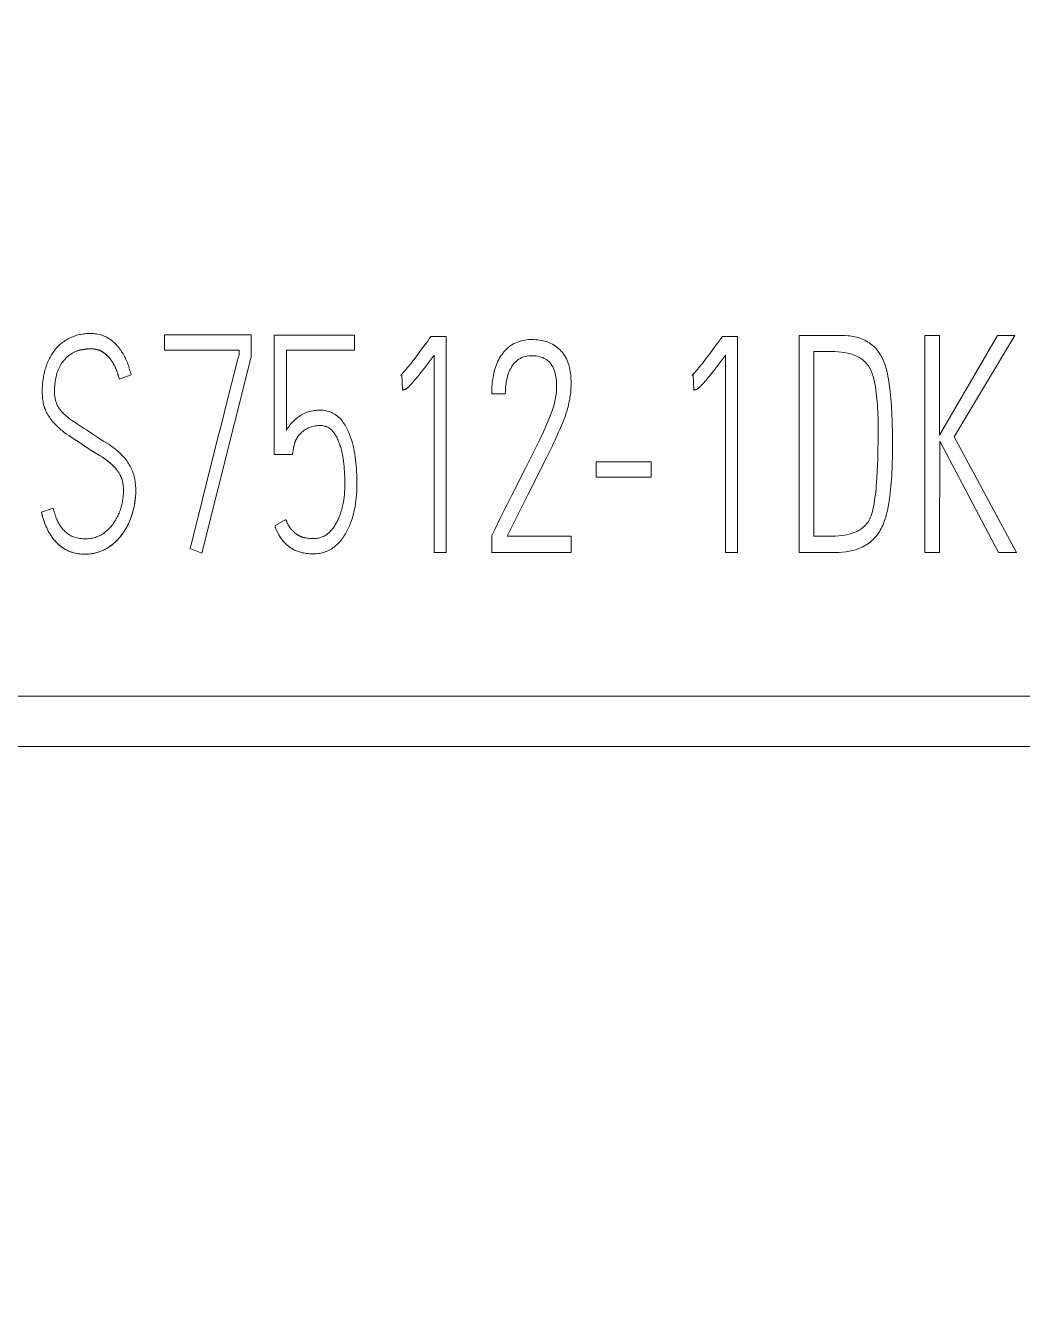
# Model space of a CAD drawing. Header units: millimetres. Extents: x 42356 to 50646, y 31507 to 39566.
# Drawn here: x 47617.51 to 47624.4, y 33799.36 to 33808.13 of the extents above; entities that cross this region are included whole.
import ezdxf

# ---------------------------------------------------------------- set-up
doc = ezdxf.new("R2010")
doc.units = ezdxf.units.MM
doc.set_wipeout_variables(frame=1)
doc.layers.add('000-PI-Oprema', color=30, linetype='Continuous', lineweight=5)
doc.layers.add('004-PI-DIN Šina', color=3, linetype='Continuous')

# ---------------------------------------------------------------- blocks, each defined once
blk = doc.blocks.new('*U116')
at = {"layer": '004-PI-DIN Šina'}
blk.add_lwpolyline([(650, -17.5), (650, 17.5), (0, 17.5), (0, -17.5)], close=True, dxfattribs=at)
blk.add_lwpolyline([(0, -12.5), (650, -12.5)], dxfattribs=at)
blk = doc.blocks.new('A101_6ES7512-1DK01-0AB0')
at = {"layer": '000-PI-Oprema'}
for p, q in [((50.9493, -9.7721), (50.9493, -9.8781)), ((51.5483, -9.7721), (50.9493, -9.7721)), ((51.5483, -9.9239), (51.5483, -9.7721)), ((51.7083, -9.7742), (51.7083, -10.5983)), ((52.2624, -9.7742), (51.7083, -9.7742)), ((52.2624, -9.8781), (52.2624, -9.7742)), ((52.7786, -9.7992), (52.7676, -9.8146)), ((52.7903, -9.7824), (52.7786, -9.7992)), ((52.8951, -9.7824), (52.7903, -9.7824)), ((52.8951, -11.2764), (52.8951, -9.7824)), ((54.7912, -9.7992), (54.7801, -9.8146)), ((54.8029, -9.7824), (54.7912, -9.7992)), ((54.9077, -9.7824), (54.8029, -9.7824)), ((54.9077, -11.2764), (54.9077, -9.7824)), ((55.3342, -11.2749), (55.3342, -9.7749)), ((56.2023, -11.2749), (56.2023, -9.7749)), ((56.2023, -9.7749), (56.3019, -9.7749)), ((56.3019, -10.4641), (56.7035, -9.7749)), ((56.3019, -9.7749), (56.3019, -10.4641)), ((56.8231, -9.7749), (56.4031, -10.4751)), ((56.7035, -9.7749), (56.8231, -9.7749)), ((50.3804, -9.874), (50.3698, -9.876)), ((50.4767, -9.8713), (50.4731, -9.8706)), ((50.4793, -9.8719), (50.4762, -9.8712)), ((50.9493, -9.8781), (51.4652, -9.8781)), ((51.4652, -9.8781), (51.4652, -9.9074)), ((51.7914, -10.4319), (51.7914, -9.8781)), ((51.7914, -9.8781), (52.2624, -9.8781)), ((52.7191, -9.8807), (52.7002, -9.9061)), ((52.7415, -9.8503), (52.7191, -9.8807)), ((52.7564, -9.8299), (52.7415, -9.8503)), ((52.7676, -9.8146), (52.7564, -9.8299)), ((54.7204, -9.8959), (54.7053, -9.9162)), ((54.7316, -9.8807), (54.7204, -9.8959)), ((54.7541, -9.8503), (54.7316, -9.8807)), ((54.769, -9.8299), (54.7541, -9.8503)), ((54.7801, -9.8146), (54.769, -9.8299)), ((55.4338, -9.8872), (55.4338, -11.1626)), ((55.5583, -9.8872), (55.4338, -9.8872)), ((51.2073, -11.2803), (51.5483, -9.9238)), ((52.6582, -9.9613), (52.6504, -9.9712)), ((52.6659, -9.9513), (52.6582, -9.9613)), ((52.6736, -9.9413), (52.6659, -9.9513)), ((52.6851, -9.9262), (52.6736, -9.9413)), ((52.7002, -9.9061), (52.6851, -9.9262)), ((52.7425, -10.0037), (52.7566, -9.9854)), ((52.7636, -9.9762), (52.7496, -9.9946)), ((52.7636, -9.9762), (52.7775, -9.9577)), ((52.7844, -9.9485), (52.7705, -9.967)), ((52.7913, -9.9392), (52.7775, -9.9577)), ((52.7982, -9.9299), (52.7844, -9.9485)), ((52.812, -9.9114), (52.7913, -9.9392)), ((52.812, -9.9114), (52.812, -11.2764)), ((54.6747, -9.9563), (54.6669, -9.9663)), ((54.6824, -9.9463), (54.6747, -9.9563)), ((54.6938, -9.9313), (54.6824, -9.9463)), ((54.7053, -9.9162), (54.6938, -9.9313)), ((54.7551, -10.0037), (54.7692, -9.9854)), ((54.7762, -9.9762), (54.7622, -9.9946)), ((54.7762, -9.9762), (54.7901, -9.9577)), ((54.797, -9.9485), (54.7831, -9.967)), ((54.8108, -9.9299), (54.797, -9.9485)), ((54.797, -9.9485), (54.8039, -9.9392)), ((54.8246, -9.9114), (54.8039, -9.9392)), ((54.8246, -9.9114), (54.8246, -11.2764)), ((50.6377, -10.0781), (50.7194, -10.0488)), ((51.4356, -10.0203), (51.3879, -10.209)), ((52.5789, -10.0509), (52.5889, -10.0467)), ((52.5889, -10.0467), (52.594, -10.1527)), ((52.7425, -10.0037), (52.7283, -10.022)), ((54.5915, -10.0509), (54.6015, -10.0467)), ((54.6015, -10.0467), (54.6066, -10.1527)), ((54.7551, -10.0037), (54.7409, -10.022)), ((50.1905, -10.142), (50.1903, -10.1467)), ((52.6346, -10.1318), (52.6468, -10.1194)), ((52.6468, -10.1195), (52.6508, -10.1152)), ((52.6507, -10.1153), (52.6547, -10.1109)), ((52.6547, -10.111), (52.6624, -10.1023)), ((54.6472, -10.1318), (54.6594, -10.1194)), ((54.6594, -10.1195), (54.6634, -10.1152)), ((54.6633, -10.1153), (54.6673, -10.1109)), ((54.6673, -10.111), (54.675, -10.1023)), ((51.3879, -10.209), (51.3357, -10.4166)), ((53.3036, -10.1799), (53.2102, -10.1799)), ((50.1667, -10.357), (50.1727, -10.3647)), ((50.1726, -10.3647), (50.1789, -10.3723)), ((50.1788, -10.3722), (50.1853, -10.3797)), ((50.2056, -10.401), (50.1985, -10.3939)), ((50.2126, -10.4078), (50.2054, -10.4008)), ((50.2345, -10.427), (50.2423, -10.4334)), ((50.2421, -10.4332), (50.25, -10.4394)), ((50.2498, -10.4393), (50.2578, -10.4453)), ((50.2576, -10.4452), (50.2737, -10.4568)), ((50.2735, -10.4567), (50.2899, -10.4679)), ((50.2897, -10.4678), (50.306, -10.4787)), ((50.3063, -10.4788), (50.2899, -10.4679)), ((50.3228, -10.4896), (50.306, -10.4787)), ((50.3224, -10.4894), (50.3554, -10.5107)), ((50.3558, -10.511), (50.3393, -10.5002)), ((50.3722, -10.5219), (50.3554, -10.5107)), ((51.8617, -10.4905), (51.8631, -10.4882)), ((51.8644, -10.4859), (51.8658, -10.4836)), ((51.8673, -10.4813), (51.8687, -10.4791)), ((55.8779, -10.5552), (55.8787, -10.5125)), ((56.3051, -10.5061), (56.3019, -11.2749)), ((56.711, -11.2749), (56.3051, -10.5061)), ((56.4031, -10.4751), (56.8356, -11.2749)), ((50.4047, -10.5441), (50.3885, -10.533)), ((50.4203, -10.5547), (50.4373, -10.566)), ((50.4366, -10.5655), (50.4539, -10.5766)), ((50.4531, -10.5762), (50.4706, -10.5869)), ((50.5044, -10.6071), (50.4698, -10.5864)), ((51.7083, -10.5983), (51.8348, -10.5983)), ((51.8348, -10.5983), (51.8414, -10.5526)), ((51.8439, -10.538), (51.8445, -10.5354)), ((51.8445, -10.5354), (51.8452, -10.5328)), ((51.8452, -10.5328), (51.8459, -10.5302)), ((51.8459, -10.5302), (51.8466, -10.5276)), ((51.8466, -10.5276), (51.8473, -10.525)), ((51.8473, -10.525), (51.848, -10.5224)), ((53.4779, -10.6241), (53.4993, -10.5813)), ((53.4993, -10.5813), (53.531, -10.517)), ((50.521, -10.6174), (50.5035, -10.6066)), ((50.5293, -10.6228), (50.5202, -10.6169)), ((50.5374, -10.6283), (50.5284, -10.6222)), ((50.5454, -10.6339), (50.5366, -10.6277)), ((50.5533, -10.6397), (50.5446, -10.6334)), ((50.5611, -10.6457), (50.5526, -10.6392)), ((50.5687, -10.6518), (50.5604, -10.6452)), ((50.5762, -10.6581), (50.5681, -10.6513)), ((50.5835, -10.6646), (50.5756, -10.6577)), ((50.5906, -10.6713), (50.5829, -10.6642)), ((50.5975, -10.6781), (50.5901, -10.6709)), ((50.6042, -10.6852), (50.5971, -10.6778)), ((50.6106, -10.6925), (50.6038, -10.6849)), ((53.3484, -10.8802), (53.4457, -10.6882)), ((53.4457, -10.6882), (53.4779, -10.6241)), ((53.4621, -10.8729), (53.5931, -10.612)), ((53.9323, -10.6479), (53.9323, -10.754)), ((54.3116, -10.6479), (53.9323, -10.6479)), ((54.3116, -10.754), (54.3116, -10.6479)), ((50.6168, -10.6999), (50.6104, -10.6922)), ((50.6228, -10.7076), (50.6166, -10.6997)), ((50.6285, -10.7155), (50.6226, -10.7074)), ((50.6339, -10.7236), (50.6284, -10.7154)), ((53.9323, -10.754), (54.3116, -10.754)), ((50.6631, -10.8019), (50.6623, -10.7973)), ((50.6643, -10.811), (50.6637, -10.8065)), ((50.6652, -10.8202), (50.6648, -10.8156)), ((50.6663, -10.8479), (50.6663, -10.8433)), ((50.7511, -10.8604), (50.7507, -10.8728)), ((51.2364, -10.813), (51.1843, -11.0206)), ((50.7394, -10.9597), (50.742, -10.9469)), ((50.7416, -10.9488), (50.7442, -10.9347)), ((53.2947, -10.987), (53.3161, -10.9442)), ((53.3161, -10.9442), (53.3484, -10.8802)), ((53.3162, -11.1626), (53.4621, -10.8729)), ((50.1818, -10.9685), (50.1004, -10.9975)), ((50.7395, -10.9592), (50.7368, -10.9714)), ((53.2521, -11.0727), (53.2733, -11.0298)), ((53.2733, -11.0298), (53.2947, -10.987)), ((50.71, -11.0551), (50.7149, -11.0432)), ((51.788, -11.0475), (51.7117, -11.0911)), ((51.7135, -11.096), (51.7117, -11.0911)), ((51.7132, -11.0952), (51.7154, -11.101)), ((51.7148, -11.0994), (51.7174, -11.1059)), ((51.7164, -11.1035), (51.718, -11.1076)), ((51.7197, -11.1117), (51.7174, -11.1059)), ((51.7214, -11.1157), (51.7193, -11.1108)), ((51.7235, -11.1205), (51.7214, -11.1156)), ((51.7232, -11.1198), (51.7256, -11.1253)), ((53.2102, -11.1586), (53.2311, -11.1156)), ((53.2311, -11.1156), (53.2521, -11.0727)), ((50.6627, -11.1419), (50.6553, -11.152)), ((50.6623, -11.1423), (50.6697, -11.1315)), ((51.7325, -11.1397), (51.7301, -11.1349)), ((51.7349, -11.1443), (51.7324, -11.1396)), ((51.7345, -11.1436), (51.7373, -11.149)), ((51.7452, -11.1628), (51.7425, -11.1582)), ((51.7452, -11.1627), (51.748, -11.1673)), ((51.7803, -11.2082), (51.7841, -11.212)), ((51.7835, -11.2113), (51.7879, -11.2156)), ((53.2102, -11.2749), (53.2102, -11.1586)), ((53.3162, -11.1626), (53.7578, -11.1626)), ((53.7578, -11.1626), (53.7578, -11.2749)), ((55.4338, -11.1626), (55.4554, -11.1627)), ((51.1273, -11.2471), (51.2073, -11.2803)), ((51.8037, -11.2297), (51.7996, -11.2263)), ((51.8034, -11.2294), (51.8078, -11.233)), ((52.812, -11.2763), (52.8951, -11.2763)), ((53.7578, -11.2749), (53.2102, -11.2749)), ((54.8246, -11.2763), (54.9077, -11.2763)), ((55.5847, -11.2749), (55.3342, -11.2749)), ((56.3019, -11.2749), (56.2023, -11.2749)), ((56.8356, -11.2749), (56.711, -11.2749)), ((87.06, -12.2676), (45.6645, -12.2676)), ((87.06, -12.6151), (43.5006, -12.6151))]:
    blk.add_line(p, q, dxfattribs=at)
for points in [[(50.7194, -10.0488), (50.7145, -10.0297), (50.7091, -10.0108), (50.7032, -9.9922), (50.7, -9.9829), (50.6966, -9.9737), (50.6931, -9.9646), (50.6894, -9.9556), (50.6855, -9.9466), (50.6815, -9.9377), (50.6772, -9.9288), (50.6728, -9.9201), (50.6682, -9.9114), (50.6633, -9.9028), (50.6582, -9.8943), (50.6529, -9.886), (50.6474, -9.8778), (50.6416, -9.8697), (50.6356, -9.8618), (50.6294, -9.8541), (50.623, -9.8466), (50.6164, -9.8393), (50.6095, -9.8322), (50.6024, -9.8254), (50.595, -9.8189), (50.5875, -9.8126), (50.5797, -9.8066), (50.5717, -9.8009), (50.5634, -9.7956), (50.5549, -9.7907), (50.5462, -9.7862), (50.5373, -9.782), (50.5282, -9.7782), (50.5189, -9.7748), (50.5095, -9.7718), (50.5, -9.7692), (50.4904, -9.7669), (50.4807, -9.7651), (50.4709, -9.7637), (50.4611, -9.7626), (50.4512, -9.762), (50.4414, -9.7617), (50.4315, -9.7618), (50.4216, -9.7622), (50.4117, -9.7628), (50.4019, -9.7637), (50.3921, -9.7649), (50.3823, -9.7663), (50.3726, -9.768), (50.3629, -9.77), (50.3533, -9.7722), (50.3438, -9.7747), (50.3344, -9.7776), (50.3251, -9.7807), (50.3159, -9.7841), (50.3069, -9.7878), (50.298, -9.7919), (50.2892, -9.7962), (50.2806, -9.8008), (50.2721, -9.8058), (50.2638, -9.811), (50.2557, -9.8165), (50.2477, -9.8223), (50.2399, -9.8284), (50.2324, -9.8347), (50.225, -9.8412), (50.2179, -9.848), (50.211, -9.8551), (50.2043, -9.8623), (50.1979, -9.8698), (50.1917, -9.8775), (50.1857, -9.8854), (50.1801, -9.8934), (50.1746, -9.9016), (50.1694, -9.9099), (50.1644, -9.9184), (50.1596, -9.927), (50.1551, -9.9357), (50.1508, -9.9445), (50.1466, -9.9534), (50.1427, -9.9625), (50.139, -9.9716), (50.1356, -9.9808), (50.1323, -9.9901), (50.1292, -9.9995), (50.1263, -10.0089), (50.1236, -10.0184), (50.1211, -10.0279), (50.1188, -10.0374), (50.1167, -10.0471), (50.1148, -10.0567), (50.1131, -10.0663), (50.1116, -10.076), (50.1102, -10.0858), (50.109, -10.0955), (50.108, -10.1052), (50.1065, -10.1248), (50.1056, -10.1443), (50.1053, -10.1639), (50.1054, -10.1737), (50.1057, -10.1835), (50.1061, -10.1933), (50.1069, -10.2032), (50.1078, -10.213), (50.1091, -10.2228), (50.1106, -10.2325), (50.1125, -10.2422), (50.1146, -10.2518), (50.1172, -10.2613), (50.12, -10.2708), (50.1233, -10.2801), (50.127, -10.2893), (50.1311, -10.2984)], [(53.2102, -10.1799), (53.2105, -10.1541), (53.211, -10.1412), (53.2117, -10.1283), (53.2126, -10.1155), (53.2137, -10.1028), (53.2151, -10.09), (53.2168, -10.0774), (53.2188, -10.0647), (53.2211, -10.0521), (53.2236, -10.0396), (53.2266, -10.0272), (53.2299, -10.0147), (53.2335, -10.0024), (53.2375, -9.9901), (53.242, -9.9779), (53.2469, -9.9659), (53.2523, -9.954), (53.2582, -9.9424), (53.2645, -9.9309), (53.2714, -9.9198), (53.2786, -9.909), (53.2863, -9.8985), (53.2945, -9.8884), (53.3032, -9.8788), (53.3123, -9.8695), (53.3219, -9.8608), (53.3319, -9.8525), (53.3424, -9.8449), (53.3478, -9.8412), (53.3533, -9.8378), (53.3589, -9.8345), (53.3646, -9.8314), (53.3763, -9.8258), (53.3882, -9.8209), (53.4004, -9.8166), (53.4128, -9.813), (53.4254, -9.8101), (53.4382, -9.8077), (53.4511, -9.8059), (53.4641, -9.8047), (53.4772, -9.8041), (53.4903, -9.804), (53.5034, -9.8043), (53.5164, -9.8052), (53.5294, -9.8064), (53.5424, -9.8082), (53.5552, -9.8105), (53.568, -9.8134), (53.5807, -9.8168), (53.5931, -9.8208), (53.6054, -9.8254), (53.6174, -9.8306), (53.6291, -9.8363), (53.6404, -9.8426), (53.6514, -9.8495), (53.6619, -9.8571), (53.667, -9.8611), (53.6719, -9.8652), (53.6768, -9.8695), (53.6815, -9.8739), (53.686, -9.8785), (53.6904, -9.8833), (53.6947, -9.8881), (53.6988, -9.8932), (53.7065, -9.9037), (53.7136, -9.9145), (53.72, -9.9257), (53.7259, -9.9372), (53.7311, -9.9491), (53.7358, -9.9611), (53.74, -9.9734), (53.7437, -9.9859), (53.7468, -9.9986), (53.7496, -10.0114), (53.7518, -10.0243), (53.7537, -10.0372), (53.7552, -10.0502), (53.7564, -10.0632), (53.7571, -10.0761), (53.7577, -10.0891), (53.7579, -10.102), (53.7579, -10.115), (53.7576, -10.1279), (53.757, -10.1408), (53.7562, -10.1537), (53.7552, -10.1665), (53.7538, -10.1794), (53.7522, -10.1922), (53.7504, -10.205), (53.7483, -10.2178), (53.7459, -10.2305), (53.7433, -10.2432), (53.7405, -10.2558), (53.7373, -10.2684), (53.734, -10.281), (53.7304, -10.2934), (53.7266, -10.3057), (53.7226, -10.3179), (53.7184, -10.3301), (53.7095, -10.3542), (53.7, -10.3781), (53.6902, -10.4019), (53.68, -10.4255), (53.6696, -10.449), (53.6591, -10.4725), (53.6484, -10.4959), (53.6376, -10.5192), (53.6266, -10.5425), (53.6155, -10.5657), (53.6043, -10.5889), (53.5931, -10.612)], [(55.3342, -9.7749), (55.5989, -9.7749), (55.6229, -9.775), (55.6469, -9.7757), (55.6709, -9.7773), (55.6828, -9.7786), (55.6947, -9.7802), (55.7065, -9.7822), (55.7183, -9.7846), (55.7301, -9.7874), (55.7418, -9.7907), (55.7535, -9.7946), (55.7649, -9.7989), (55.7762, -9.8037), (55.7872, -9.809), (55.798, -9.8148), (55.8085, -9.821), (55.8187, -9.8277), (55.8286, -9.8349), (55.8381, -9.8425), (55.8472, -9.8506), (55.8559, -9.859), (55.8642, -9.8679), (55.872, -9.8772), (55.8794, -9.8869), (55.8864, -9.8968), (55.893, -9.9071), (55.8992, -9.9176), (55.905, -9.9283), (55.9103, -9.9393), (55.9153, -9.9504), (55.92, -9.9618), (55.9242, -9.9732), (55.9317, -9.9963), (55.9381, -10.0198), (55.9436, -10.0436), (55.9483, -10.0675), (55.9525, -10.0915), (55.9561, -10.1155), (55.9593, -10.1395), (55.9622, -10.1635), (55.9648, -10.1876), (55.967, -10.2117), (55.969, -10.2358), (55.9707, -10.2599), (55.9722, -10.284), (55.9734, -10.3082), (55.9745, -10.3324), (55.9754, -10.3566), (55.9762, -10.3808), (55.9768, -10.405), (55.9774, -10.4292), (55.9778, -10.4534), (55.9781, -10.4776), (55.9783, -10.5019), (55.9784, -10.5261), (55.9783, -10.5504), (55.9782, -10.5746), (55.9778, -10.5989), (55.9774, -10.6231), (55.9768, -10.6473), (55.976, -10.6715), (55.9751, -10.6958), (55.974, -10.72), (55.9727, -10.7442), (55.9712, -10.7684), (55.9695, -10.7926), (55.9675, -10.8168), (55.9651, -10.8409), (55.9624, -10.865), (55.9594, -10.889), (55.956, -10.913), (55.9521, -10.9369), (55.9478, -10.9608), (55.943, -10.9846), (55.9375, -11.0082), (55.9311, -11.0316), (55.9237, -11.0547), (55.9152, -11.0774), (55.9105, -11.0885), (55.9054, -11.0995), (55.8999, -11.1103), (55.894, -11.1209), (55.8877, -11.1313), (55.8811, -11.1414), (55.874, -11.1513), (55.8666, -11.1608), (55.8589, -11.17), (55.8508, -11.1789), (55.8423, -11.1874), (55.8334, -11.1955), (55.8242, -11.2032), (55.8146, -11.2105), (55.8047, -11.2174), (55.7945, -11.224), (55.784, -11.23), (55.7733, -11.2357), (55.7623, -11.241), (55.7511, -11.2458), (55.7398, -11.2503), (55.7282, -11.2543), (55.7166, -11.2579), (55.7048, -11.2611), (55.693, -11.2639), (55.6812, -11.2664), (55.6693, -11.2685), (55.6573, -11.2703), (55.6332, -11.2729), (55.609, -11.2744), (55.5847, -11.2749)], [(50.3768, -10.4063), (50.3423, -10.3842), (50.3251, -10.3729), (50.3083, -10.3612), (50.3, -10.3552), (50.2918, -10.3491), (50.2837, -10.3428), (50.2757, -10.3363), (50.2679, -10.3296), (50.2602, -10.3226), (50.2527, -10.3153), (50.2455, -10.3078), (50.2385, -10.3), (50.2319, -10.2919), (50.2256, -10.2834), (50.2197, -10.2747), (50.2143, -10.2657), (50.2093, -10.2564), (50.207, -10.2517), (50.2049, -10.2468), (50.2029, -10.2419), (50.2011, -10.2369), (50.1994, -10.232), (50.198, -10.2269), (50.1966, -10.2218), (50.1954, -10.2167), (50.1935, -10.2064), (50.192, -10.196), (50.191, -10.1855), (50.1904, -10.1749), (50.1902, -10.1644), (50.1902, -10.1538), (50.1905, -10.1432), (50.1909, -10.1327), (50.1916, -10.1222), (50.1924, -10.1117), (50.1935, -10.1012), (50.1948, -10.0907), (50.1963, -10.0803), (50.1982, -10.0699), (50.2004, -10.0596), (50.2029, -10.0494), (50.2058, -10.0392), (50.209, -10.0292), (50.2127, -10.0193), (50.2168, -10.0095), (50.2212, -9.9999), (50.2261, -9.9904), (50.2313, -9.9812), (50.2369, -9.9721), (50.2428, -9.9633), (50.2491, -9.9548), (50.2558, -9.9466), (50.2628, -9.9386), (50.2701, -9.931), (50.2777, -9.9238), (50.2857, -9.9169), (50.2939, -9.9104), (50.3025, -9.9044), (50.3113, -9.8988), (50.3204, -9.8937), (50.3298, -9.8891), (50.3346, -9.887), (50.3394, -9.885), (50.3443, -9.8831), (50.3493, -9.8814), (50.3543, -9.8798), (50.3594, -9.8784), (50.3646, -9.8771), (50.3698, -9.876)], [(50.3514, -9.8807), (50.3505, -9.881), (50.3496, -9.8813), (50.3487, -9.8816), (50.3478, -9.8819)], [(50.3559, -9.8794), (50.355, -9.8796), (50.3541, -9.8799), (50.3532, -9.8802), (50.3523, -9.8805)], [(50.3614, -9.8779), (50.3605, -9.8781), (50.3596, -9.8784), (50.3587, -9.8786), (50.3578, -9.8789)], [(50.3661, -9.8768), (50.3651, -9.877), (50.3642, -9.8772), (50.3633, -9.8774), (50.3624, -9.8777)], [(50.3698, -9.876), (50.3689, -9.8762), (50.3679, -9.8764)], [(50.376, -9.8749), (50.3791, -9.8743), (50.3858, -9.8731)], [(50.3822, -9.8738), (50.3853, -9.8732), (50.3911, -9.8722)], [(50.3884, -9.8727), (50.3916, -9.8723), (50.3947, -9.8718), (50.3978, -9.8713), (50.4009, -9.8709), (50.404, -9.8705), (50.4072, -9.8701), (50.4103, -9.8697), (50.4134, -9.8694), (50.4165, -9.8691), (50.4197, -9.8688), (50.4228, -9.8685), (50.4259, -9.8683), (50.4291, -9.8681), (50.4322, -9.868)], [(50.4288, -9.8681), (50.4234, -9.8684), (50.418, -9.8688), (50.4127, -9.8693), (50.4073, -9.87), (50.4019, -9.8707), (50.3965, -9.8714), (50.3911, -9.8722)], [(50.4288, -9.8681), (50.4354, -9.8679), (50.4385, -9.8678), (50.4417, -9.8678)], [(50.4741, -9.8708), (50.4715, -9.8703), (50.4688, -9.8699), (50.4662, -9.8695), (50.4609, -9.8688), (50.4556, -9.8683), (50.4503, -9.868), (50.4449, -9.8678), (50.4396, -9.8678), (50.4342, -9.8679)], [(50.4449, -9.8678), (50.448, -9.8679), (50.4512, -9.868)], [(50.4544, -9.8682), (50.4575, -9.8685), (50.4607, -9.8688), (50.4638, -9.8691), (50.4669, -9.8695), (50.47, -9.87), (50.4731, -9.8706)], [(50.4793, -9.8718), (50.4823, -9.8726), (50.4854, -9.8734), (50.4884, -9.8742), (50.4914, -9.8752), (50.4944, -9.8762), (50.4974, -9.8773)], [(50.4948, -9.8763), (50.4923, -9.8755), (50.4897, -9.8747), (50.4872, -9.8739), (50.4846, -9.8732), (50.482, -9.8725)], [(50.4973, -9.8773), (50.5003, -9.8784), (50.5033, -9.8796), (50.5062, -9.8809), (50.5096, -9.8825)], [(50.5072, -9.8814), (50.5048, -9.8803), (50.5023, -9.8792), (50.4998, -9.8782)], [(50.509, -9.8823), (50.5118, -9.8837), (50.5146, -9.8852), (50.5173, -9.8867), (50.52, -9.8884), (50.5227, -9.89), (50.5253, -9.8918), (50.5279, -9.8935), (50.5305, -9.8953), (50.533, -9.8972), (50.5356, -9.899), (50.5381, -9.901), (50.5406, -9.9029), (50.543, -9.9049), (50.5454, -9.9069), (50.5478, -9.909), (50.5502, -9.9111), (50.5525, -9.9132), (50.5548, -9.9153), (50.5571, -9.9175), (50.5593, -9.9197), (50.5615, -9.922), (50.5637, -9.9243), (50.5658, -9.9266), (50.5679, -9.9289), (50.5699, -9.9313), (50.572, -9.9337)], [(50.5697, -9.9309), (50.5662, -9.9268), (50.5626, -9.9228), (50.5588, -9.9188), (50.555, -9.915), (50.5511, -9.9113), (50.5472, -9.9077), (50.5431, -9.9042), (50.5389, -9.9009), (50.5346, -9.8976), (50.5303, -9.8946), (50.5258, -9.8916), (50.5213, -9.8888), (50.519, -9.8875), (50.5167, -9.8862), (50.5144, -9.8849), (50.512, -9.8837), (50.5096, -9.8825)], [(55.8787, -10.5125), (55.879, -10.4911), (55.8793, -10.4698), (55.8794, -10.4484), (55.8795, -10.4271), (55.8794, -10.4057), (55.8792, -10.3844), (55.8788, -10.3631), (55.8782, -10.3418), (55.8775, -10.3205), (55.8766, -10.2992), (55.8754, -10.2779), (55.874, -10.2566), (55.8723, -10.2354), (55.8703, -10.2141), (55.8681, -10.1929), (55.8656, -10.1717), (55.8627, -10.1505), (55.8595, -10.1292), (55.8558, -10.108), (55.8514, -10.0868), (55.8461, -10.0657), (55.8432, -10.0553), (55.8399, -10.0449), (55.8364, -10.0347), (55.8324, -10.0245), (55.828, -10.0146), (55.823, -10.0049), (55.8176, -9.9955), (55.8118, -9.9863), (55.8054, -9.9775), (55.7986, -9.969), (55.7913, -9.961), (55.7834, -9.9534), (55.7752, -9.9462), (55.7664, -9.9395), (55.7574, -9.9334), (55.748, -9.9277), (55.7384, -9.9225), (55.7286, -9.9177), (55.7186, -9.9134), (55.7084, -9.9095), (55.6981, -9.906), (55.6876, -9.9028), (55.6771, -9.9), (55.6665, -9.8976), (55.6559, -9.8954), (55.6452, -9.8935), (55.6237, -9.8906), (55.602, -9.8886), (55.5801, -9.8875), (55.5583, -9.8872)], [(50.5697, -9.9309), (50.574, -9.9361), (50.5759, -9.9386), (50.5778, -9.9411)], [(50.5797, -9.9437), (50.5765, -9.9393), (50.5731, -9.9351)], [(50.5797, -9.9437), (50.5819, -9.9468), (50.5841, -9.95), (50.5863, -9.9533), (50.5884, -9.9565), (50.5905, -9.9598), (50.5925, -9.9631), (50.5945, -9.9664), (50.5964, -9.9698), (50.5984, -9.9732), (50.6002, -9.9765), (50.6021, -9.98), (50.6038, -9.9834), (50.6056, -9.9869), (50.6073, -9.9903), (50.609, -9.9938), (50.6106, -9.9974), (50.6122, -10.0009), (50.6137, -10.0045), (50.6152, -10.008), (50.6167, -10.0116), (50.6181, -10.0152), (50.6195, -10.0188), (50.6209, -10.0225), (50.6222, -10.0261), (50.6235, -10.0298), (50.6248, -10.0334), (50.6273, -10.0408), (50.6285, -10.0444), (50.6297, -10.0481), (50.6308, -10.0518), (50.6319, -10.0555), (50.633, -10.0593), (50.634, -10.063), (50.635, -10.0667), (50.636, -10.0705), (50.6369, -10.0743), (50.6377, -10.0781)], [(51.4652, -9.9074), (51.4624, -9.9167), (51.4599, -9.9261), (51.455, -9.9449), (51.4356, -10.0203)], [(52.6504, -9.9712), (52.6425, -9.9811), (52.6386, -9.986), (52.6346, -9.9909), (52.6306, -9.9957), (52.6265, -10.0005), (52.6224, -10.0054), (52.6183, -10.0101), (52.6142, -10.0149), (52.61, -10.0196), (52.6057, -10.0242), (52.6015, -10.0289), (52.5971, -10.0334), (52.5928, -10.038), (52.5883, -10.0425), (52.5838, -10.0468), (52.5814, -10.0489), (52.5789, -10.0509)], [(53.531, -10.517), (53.5415, -10.4955), (53.5519, -10.474), (53.5622, -10.4524), (53.5722, -10.4307), (53.582, -10.4089), (53.5916, -10.3869), (53.6008, -10.3648), (53.6096, -10.3426), (53.6182, -10.3201), (53.6263, -10.2975), (53.6339, -10.2747), (53.6407, -10.2518), (53.6466, -10.2286), (53.6492, -10.217), (53.6515, -10.2052), (53.6534, -10.1935), (53.6551, -10.1816), (53.6565, -10.1697), (53.6574, -10.1578), (53.658, -10.1458), (53.6583, -10.1337), (53.6582, -10.1215), (53.6578, -10.1094), (53.6572, -10.0973), (53.6562, -10.0852), (53.6548, -10.0732), (53.653, -10.0613), (53.6508, -10.0494), (53.6482, -10.0377), (53.645, -10.0262), (53.6412, -10.0147), (53.6367, -10.0035), (53.6313, -9.9926), (53.6252, -9.9821), (53.6183, -9.9721), (53.6106, -9.9628), (53.6065, -9.9584), (53.6022, -9.9542), (53.5977, -9.9502), (53.593, -9.9464), (53.5882, -9.9429), (53.5831, -9.9396), (53.5778, -9.9366), (53.5724, -9.9338), (53.5613, -9.929), (53.5499, -9.9249), (53.5382, -9.9217), (53.5263, -9.9192), (53.5142, -9.9174), (53.502, -9.9163), (53.4898, -9.9159), (53.4776, -9.916), (53.4655, -9.9167), (53.4535, -9.9182), (53.4417, -9.9207), (53.43, -9.9242), (53.4187, -9.9286), (53.4077, -9.9339), (53.3972, -9.9401), (53.3872, -9.9471), (53.3779, -9.9549), (53.3735, -9.9591), (53.3692, -9.9635), (53.3613, -9.9728), (53.3541, -9.9825), (53.3474, -9.9927), (53.3413, -10.0032), (53.3358, -10.0141), (53.3308, -10.0252), (53.3263, -10.0366), (53.3223, -10.0482), (53.3187, -10.0599), (53.3156, -10.0717), (53.3129, -10.0835), (53.3105, -10.0954), (53.3086, -10.1073), (53.307, -10.1193), (53.3057, -10.1314), (53.3048, -10.1434), (53.3041, -10.1556), (53.3036, -10.1799)], [(54.6669, -9.9663), (54.6591, -9.9762), (54.6551, -9.9811), (54.6512, -9.986), (54.6472, -9.9909), (54.6432, -9.9957), (54.6391, -10.0005), (54.635, -10.0054), (54.6309, -10.0101), (54.6268, -10.0149), (54.6226, -10.0196), (54.6183, -10.0242), (54.6141, -10.0289), (54.6097, -10.0334), (54.6054, -10.038), (54.6009, -10.0425), (54.5964, -10.0468), (54.594, -10.0489), (54.5915, -10.0509)], [(52.6849, -10.0761), (52.6775, -10.0849), (52.67, -10.0937), (52.6624, -10.1024)], [(52.67, -10.0936), (52.6775, -10.0849), (52.685, -10.076), (52.6923, -10.0671), (52.6996, -10.0582), (52.7069, -10.0492), (52.7141, -10.0401), (52.7283, -10.022)], [(52.7212, -10.0311), (52.7068, -10.0492), (52.6996, -10.0582)], [(54.6975, -10.0761), (54.6901, -10.0849), (54.6826, -10.0937), (54.675, -10.1024)], [(54.6826, -10.0936), (54.6901, -10.0849), (54.6975, -10.076), (54.7049, -10.0671), (54.7122, -10.0582), (54.7195, -10.0492), (54.7267, -10.0401), (54.7409, -10.022)], [(54.7338, -10.0311), (54.7194, -10.0492), (54.7122, -10.0582)], [(50.1902, -10.1513), (50.1902, -10.1536), (50.1902, -10.1559), (50.1901, -10.1583)], [(50.1901, -10.1606), (50.1901, -10.1629), (50.1902, -10.1652)], [(50.1912, -10.1282), (50.1909, -10.1328), (50.1907, -10.1374)], [(50.1922, -10.1144), (50.1918, -10.119), (50.1915, -10.1236)], [(52.594, -10.1527), (52.5944, -10.1527), (52.5948, -10.1527), (52.5952, -10.1527), (52.5956, -10.1527), (52.596, -10.1526), (52.5965, -10.1526), (52.5969, -10.1526), (52.5973, -10.1525), (52.5977, -10.1525), (52.5981, -10.1524), (52.5985, -10.1524), (52.5989, -10.1523), (52.5993, -10.1522), (52.5997, -10.1522), (52.6001, -10.1521), (52.6005, -10.152), (52.6013, -10.1519), (52.602, -10.1517), (52.6028, -10.1515), (52.6036, -10.1513), (52.6044, -10.1511), (52.6052, -10.1509), (52.606, -10.1506), (52.6067, -10.1504), (52.6075, -10.1501), (52.6083, -10.1499), (52.609, -10.1496), (52.6098, -10.1493), (52.6106, -10.149), (52.6113, -10.1488)], [(52.6468, -10.1195), (52.6427, -10.1236), (52.6386, -10.1277), (52.6345, -10.1316), (52.6302, -10.1355), (52.6258, -10.1394), (52.6236, -10.1413), (52.6213, -10.1431), (52.6189, -10.1448), (52.6165, -10.1463), (52.614, -10.1476), (52.6127, -10.1482), (52.6113, -10.1488)], [(52.6113, -10.1488), (52.6141, -10.1476), (52.6167, -10.1463), (52.6192, -10.1449), (52.6216, -10.1433), (52.6239, -10.1416), (52.6262, -10.1397), (52.6284, -10.1379), (52.6305, -10.1359), (52.6346, -10.1318)], [(54.6066, -10.1527), (54.607, -10.1527), (54.6074, -10.1527), (54.6078, -10.1527), (54.6082, -10.1527), (54.6086, -10.1526), (54.6091, -10.1526), (54.6095, -10.1526), (54.6099, -10.1525), (54.6103, -10.1525), (54.6107, -10.1524), (54.6111, -10.1524), (54.6115, -10.1523), (54.6119, -10.1522), (54.6123, -10.1522), (54.6127, -10.1521), (54.6131, -10.152), (54.6139, -10.1519), (54.6146, -10.1517), (54.6154, -10.1515), (54.6162, -10.1513), (54.617, -10.1511), (54.6178, -10.1509), (54.6186, -10.1506), (54.6193, -10.1504), (54.6201, -10.1501), (54.6209, -10.1499), (54.6216, -10.1496), (54.6224, -10.1493), (54.6232, -10.149), (54.6239, -10.1488)], [(54.6594, -10.1195), (54.6553, -10.1236), (54.6512, -10.1277), (54.6471, -10.1316), (54.6428, -10.1355), (54.6384, -10.1394), (54.6362, -10.1413), (54.6339, -10.1431), (54.6315, -10.1448), (54.6291, -10.1463), (54.6266, -10.1476), (54.6253, -10.1482), (54.6239, -10.1488)], [(54.6239, -10.1488), (54.6267, -10.1476), (54.6293, -10.1463), (54.6318, -10.1449), (54.6342, -10.1433), (54.6365, -10.1416), (54.6388, -10.1397), (54.641, -10.1379), (54.6431, -10.1359), (54.6472, -10.1318)], [(50.1286, -10.2929), (50.128, -10.2915), (50.1274, -10.2901), (50.1268, -10.2887), (50.1262, -10.2874), (50.1256, -10.286), (50.125, -10.2846), (50.1245, -10.2832), (50.1239, -10.2818), (50.1234, -10.2804), (50.1229, -10.279), (50.1224, -10.2776), (50.1219, -10.2762), (50.1214, -10.2748), (50.1209, -10.2733), (50.1204, -10.2719), (50.1199, -10.2705), (50.1195, -10.2691), (50.119, -10.2677), (50.1186, -10.2663), (50.1181, -10.2648)], [(50.1311, -10.2984), (50.1305, -10.297), (50.1298, -10.2956), (50.1292, -10.2943)], [(50.1667, -10.357), (50.161, -10.3491), (50.1554, -10.3411), (50.15, -10.3329), (50.1449, -10.3245), (50.1401, -10.316), (50.1355, -10.3073), (50.1311, -10.2984)], [(51.8524, -11.2608), (51.8617, -11.2647), (51.8712, -11.2682), (51.8808, -11.2713), (51.8904, -11.274), (51.9002, -11.2764), (51.91, -11.2784), (51.9199, -11.2801), (51.9298, -11.2815), (51.9399, -11.2826), (51.9499, -11.2834), (51.9601, -11.284), (51.9702, -11.2843), (51.9804, -11.2843), (51.9905, -11.284), (52.0006, -11.2834), (52.0107, -11.2825), (52.0207, -11.2811), (52.0306, -11.2793), (52.0405, -11.2771), (52.0502, -11.2744), (52.0598, -11.2712), (52.0692, -11.2675), (52.0784, -11.2634), (52.0874, -11.2589), (52.0961, -11.254), (52.1047, -11.2488), (52.113, -11.2431), (52.1211, -11.2372), (52.129, -11.2309), (52.1366, -11.2243), (52.1441, -11.2174), (52.1512, -11.2103), (52.1582, -11.2029), (52.1649, -11.1952), (52.1714, -11.1874), (52.1777, -11.1793), (52.1837, -11.1711), (52.1895, -11.1627), (52.195, -11.1542), (52.2003, -11.1455), (52.2053, -11.1367), (52.2101, -11.1279), (52.219, -11.1099), (52.2273, -11.0915), (52.2348, -11.0728), (52.2416, -11.0539), (52.2477, -11.0347), (52.2533, -11.0153), (52.2582, -10.9958), (52.2625, -10.9761), (52.2663, -10.9563), (52.2695, -10.9364), (52.2722, -10.9165), (52.2744, -10.8965), (52.2762, -10.8765), (52.2775, -10.8564), (52.2784, -10.8362), (52.2789, -10.8161), (52.2791, -10.7959), (52.2789, -10.7757), (52.2785, -10.7556), (52.2778, -10.7355), (52.2769, -10.7155), (52.2756, -10.6954), (52.2741, -10.6753), (52.2723, -10.6553), (52.2701, -10.6352), (52.2675, -10.6152), (52.2644, -10.5953), (52.2609, -10.5755), (52.257, -10.5557), (52.2525, -10.5361), (52.2474, -10.5165), (52.2418, -10.4972), (52.2355, -10.4781), (52.2286, -10.4592), (52.2208, -10.4406), (52.2165, -10.4315), (52.2121, -10.4224), (52.2074, -10.4133), (52.2025, -10.4044), (52.1973, -10.3957), (52.1918, -10.3871), (52.186, -10.3787), (52.18, -10.3705), (52.1736, -10.3626), (52.167, -10.3549), (52.16, -10.3476), (52.1527, -10.3406), (52.1451, -10.3339), (52.1371, -10.3277), (52.1288, -10.3219), (52.1202, -10.3166), (52.1113, -10.3118), (52.1022, -10.3075), (52.0928, -10.3037), (52.0832, -10.3004), (52.0735, -10.2977), (52.0636, -10.2955), (52.0536, -10.2939), (52.0435, -10.2928), (52.0334, -10.2922), (52.0233, -10.292), (52.0131, -10.2921), (52.003, -10.2927), (51.9929, -10.2937), (51.9828, -10.2951), (51.9728, -10.2968), (51.9628, -10.2989), (51.9529, -10.3013), (51.9431, -10.3041), (51.9335, -10.3073), (51.924, -10.3109), (51.9147, -10.3149), (51.9056, -10.3193), (51.8967, -10.3241), (51.888, -10.3292), (51.8795, -10.3347), (51.8713, -10.3405), (51.8632, -10.3467), (51.8554, -10.3531), (51.8478, -10.3599), (51.8405, -10.3669), (51.8334, -10.3742), (51.8266, -10.3817), (51.82, -10.3895), (51.8137, -10.3976), (51.8077, -10.4059), (51.802, -10.4143), (51.7965, -10.423), (51.7914, -10.4319)], [(50.1852, -10.3796), (50.1917, -10.3868), (50.1985, -10.3939)], [(50.1987, -10.3941), (50.1919, -10.387), (50.1853, -10.3797)], [(50.2272, -10.4209), (50.2199, -10.4144), (50.2124, -10.4076)], [(50.2196, -10.4142), (50.227, -10.4207), (50.2347, -10.4272)], [(50.4113, -10.4286), (50.3941, -10.4174), (50.3768, -10.4063)], [(51.3357, -10.4166), (51.3262, -10.4544), (51.2364, -10.813)], [(51.8748, -10.4703), (51.8801, -10.4631), (51.8858, -10.4563), (51.8918, -10.4499), (51.8982, -10.4438), (51.9049, -10.4381), (51.9119, -10.4327), (51.9191, -10.4277), (51.9267, -10.4231), (51.9344, -10.4189), (51.9424, -10.415), (51.9505, -10.4116), (51.9588, -10.4086), (51.9673, -10.4059), (51.9758, -10.4037), (51.9845, -10.4019), (51.9933, -10.4005), (52.0021, -10.3995), (52.011, -10.3988), (52.0199, -10.3984), (52.0289, -10.3984), (52.0378, -10.3989), (52.0466, -10.3999), (52.0553, -10.4015), (52.0595, -10.4025), (52.0638, -10.4037), (52.0679, -10.4052), (52.0721, -10.4068), (52.0761, -10.4086), (52.08, -10.4106), (52.0838, -10.4128), (52.0875, -10.4152), (52.0911, -10.4177), (52.0947, -10.4204), (52.1013, -10.4262), (52.1076, -10.4325), (52.1136, -10.4392), (52.1191, -10.4463), (52.1242, -10.4536), (52.129, -10.461), (52.1335, -10.4686), (52.1378, -10.4763), (52.1419, -10.4841), (52.1457, -10.4921), (52.1493, -10.5001), (52.1527, -10.5083), (52.156, -10.5165), (52.159, -10.5248), (52.1618, -10.5332), (52.1645, -10.5416), (52.1695, -10.5586), (52.1738, -10.5757), (52.1777, -10.5929), (52.1811, -10.6102), (52.184, -10.6275), (52.1865, -10.645), (52.1886, -10.6625), (52.1903, -10.6801), (52.1917, -10.6977), (52.1929, -10.7153), (52.1939, -10.7329), (52.1947, -10.7505), (52.1953, -10.7682), (52.1956, -10.7858), (52.1956, -10.8035), (52.1953, -10.8213), (52.1946, -10.839), (52.1936, -10.8566), (52.1921, -10.8743), (52.1903, -10.8919), (52.188, -10.9094), (52.1852, -10.9268), (52.1819, -10.9442), (52.178, -10.9614), (52.1737, -10.9785), (52.1687, -10.9955), (52.1632, -11.0123), (52.157, -11.0289), (52.1537, -11.0371), (52.1501, -11.0453), (52.1464, -11.0534), (52.1425, -11.0614), (52.1384, -11.0692), (52.134, -11.077), (52.1294, -11.0846), (52.1246, -11.0921), (52.1196, -11.0994), (52.1144, -11.1065), (52.1089, -11.1134), (52.1031, -11.1201), (52.0971, -11.1265), (52.0908, -11.1327), (52.0843, -11.1387), (52.0775, -11.1444), (52.0704, -11.1498), (52.063, -11.1548), (52.0554, -11.1594), (52.0475, -11.1635), (52.0394, -11.1672), (52.031, -11.1703), (52.0225, -11.173), (52.0139, -11.1751), (52.0051, -11.1768), (51.9962, -11.1778), (51.9873, -11.1785), (51.9784, -11.1788), (51.9695, -11.1787), (51.9607, -11.1784), (51.9518, -11.1777), (51.9429, -11.1768), (51.9341, -11.1756)], [(50.4969, -10.4849), (50.4626, -10.4624), (50.4113, -10.4286)], [(50.5314, -10.5072), (50.5141, -10.4961), (50.4969, -10.4849)], [(50.7512, -10.8497), (50.7511, -10.8386), (50.7507, -10.8276), (50.7501, -10.8165), (50.7493, -10.8055), (50.7482, -10.7944), (50.7468, -10.7834), (50.745, -10.7725), (50.7429, -10.7616), (50.7405, -10.7508), (50.7376, -10.74), (50.7344, -10.7294), (50.7307, -10.7189), (50.7266, -10.7085), (50.7222, -10.6984), (50.7174, -10.6885), (50.7123, -10.6787), (50.7068, -10.6692), (50.701, -10.6598), (50.695, -10.6505), (50.6886, -10.6415), (50.682, -10.6326), (50.6752, -10.6239), (50.668, -10.6155), (50.6607, -10.6073), (50.6531, -10.5993), (50.6454, -10.5915), (50.6374, -10.5839), (50.6292, -10.5766), (50.6208, -10.5694), (50.6123, -10.5624), (50.6036, -10.5556), (50.5948, -10.5489), (50.5858, -10.5425), (50.5675, -10.53), (50.5314, -10.5072)], [(51.8748, -10.4703), (51.8732, -10.4725), (51.8717, -10.4747), (51.8702, -10.4769), (51.8687, -10.4791), (51.8673, -10.4813), (51.8658, -10.4836), (51.8644, -10.4859), (51.8631, -10.4882), (51.8617, -10.4905), (51.8604, -10.4929), (51.8592, -10.4952), (51.8579, -10.4976), (51.8567, -10.5), (51.8556, -10.5024), (51.8545, -10.5048), (51.8539, -10.5061), (51.8534, -10.5073), (51.8529, -10.5085), (51.8524, -10.5097), (51.8519, -10.511), (51.8514, -10.5122), (51.8509, -10.5135), (51.8505, -10.5147), (51.85, -10.516), (51.8496, -10.5173), (51.8492, -10.5185), (51.8488, -10.5198), (51.8484, -10.5211), (51.848, -10.5224)], [(51.8496, -10.5173), (51.85, -10.516), (51.8505, -10.5147), (51.8509, -10.5135)], [(51.8545, -10.5048), (51.8556, -10.5024), (51.8567, -10.5), (51.8579, -10.4976), (51.8592, -10.4952), (51.8604, -10.4928)], [(51.8702, -10.4769), (51.8717, -10.4747), (51.8732, -10.4725), (51.8748, -10.4703)], [(50.3717, -10.5215), (50.4041, -10.5436), (50.421, -10.5551)], [(51.8414, -10.5526), (51.8414, -10.5522), (51.8414, -10.5519), (51.8415, -10.5512), (51.8415, -10.5505), (51.8416, -10.5499), (51.8417, -10.5492), (51.8418, -10.5485), (51.8419, -10.5479), (51.842, -10.5472), (51.8422, -10.5459), (51.8425, -10.5446), (51.8427, -10.5433), (51.843, -10.5419), (51.8433, -10.5406), (51.8436, -10.5393), (51.8439, -10.538)], [(51.848, -10.5224), (51.8484, -10.5211), (51.8488, -10.5198)], [(55.4554, -11.1627), (55.4986, -11.1632), (55.5202, -11.1634), (55.5418, -11.1633), (55.5634, -11.1628), (55.5849, -11.1619), (55.6063, -11.1603), (55.6277, -11.1579), (55.6489, -11.1547), (55.6595, -11.1527), (55.67, -11.1504), (55.6805, -11.1479), (55.6909, -11.145), (55.7011, -11.1417), (55.7113, -11.1381), (55.7213, -11.1342), (55.7311, -11.1298), (55.7407, -11.125), (55.7501, -11.1197), (55.7592, -11.114), (55.768, -11.1077), (55.7763, -11.101), (55.7843, -11.0937), (55.7918, -11.086), (55.7989, -11.0778), (55.8054, -11.0693), (55.8115, -11.0604), (55.817, -11.0512), (55.8219, -11.0416), (55.8263, -11.0318), (55.8301, -11.0218), (55.8336, -11.0117), (55.8367, -11.0014), (55.8422, -10.9807), (55.8468, -10.9597), (55.8507, -10.9385), (55.8541, -10.9174), (55.8571, -10.8963), (55.8598, -10.8751), (55.8622, -10.8539), (55.8644, -10.8327), (55.8663, -10.8114), (55.868, -10.7901), (55.8695, -10.7688), (55.8709, -10.7475), (55.8722, -10.7261), (55.8732, -10.7047), (55.8742, -10.6834), (55.8751, -10.662), (55.8758, -10.6406), (55.8764, -10.6193), (55.877, -10.5979), (55.8779, -10.5552)], [(50.6438, -10.7406), (50.6478, -10.7488), (50.6513, -10.7571), (50.6544, -10.7655), (50.6571, -10.7741), (50.6594, -10.7828), (50.6613, -10.7915), (50.6629, -10.8004), (50.6641, -10.8093), (50.665, -10.8182), (50.6657, -10.8272), (50.6661, -10.8361), (50.6663, -10.8451), (50.6662, -10.854), (50.6659, -10.863), (50.6655, -10.8719), (50.6648, -10.8809), (50.6639, -10.8898), (50.6628, -10.8987), (50.6616, -10.9076), (50.6602, -10.9165), (50.6586, -10.9253), (50.6568, -10.9341), (50.6548, -10.9429), (50.6528, -10.9516), (50.6505, -10.9603), (50.6481, -10.9689), (50.6455, -10.9775), (50.6427, -10.986), (50.6397, -10.9944), (50.6364, -11.0028), (50.6329, -11.0111), (50.6293, -11.0193), (50.6254, -11.0274), (50.6213, -11.0354), (50.617, -11.0433), (50.6125, -11.051), (50.6078, -11.0587), (50.6029, -11.0662), (50.5977, -11.0735), (50.5924, -11.0807), (50.5869, -11.0878), (50.5812, -11.0947), (50.5753, -11.1014), (50.5692, -11.1079), (50.5629, -11.1143), (50.5564, -11.1204), (50.5498, -11.1264), (50.5429, -11.1321), (50.5359, -11.1376), (50.5287, -11.1429), (50.5212, -11.148), (50.5136, -11.1527), (50.5058, -11.157), (50.4977, -11.161), (50.4895, -11.1645), (50.4811, -11.1677), (50.4725, -11.1705), (50.4638, -11.173), (50.455, -11.175), (50.4461, -11.1768), (50.4371, -11.1782), (50.4281, -11.1793), (50.4191, -11.18), (50.41, -11.1805), (50.4009, -11.1806), (50.3918, -11.1805), (50.3827, -11.18), (50.3737, -11.1792), (50.3647, -11.1781), (50.3558, -11.1767), (50.347, -11.1748), (50.3382, -11.1726), (50.3296, -11.17), (50.3212, -11.167), (50.3128, -11.1636), (50.3047, -11.1598), (50.2967, -11.1555), (50.289, -11.1509), (50.2816, -11.1458), (50.2744, -11.1403), (50.2675, -11.1345), (50.2608, -11.1284), (50.2544, -11.122), (50.2483, -11.1153), (50.2425, -11.1083), (50.2369, -11.1011), (50.2317, -11.0937), (50.2267, -11.0862), (50.2221, -11.0784), (50.2177, -11.0706), (50.2136, -11.0626), (50.2097, -11.0545), (50.2061, -11.0462), (50.2026, -11.0379), (50.1994, -11.0295), (50.1964, -11.0209), (50.1935, -11.0124), (50.1908, -11.0037), (50.1884, -10.995), (50.186, -10.9862), (50.1839, -10.9774), (50.1818, -10.9685)], [(50.6339, -10.7236), (50.639, -10.732), (50.6438, -10.7406)], [(50.6523, -10.7596), (50.6515, -10.7574), (50.6506, -10.7553), (50.6497, -10.7532), (50.6488, -10.751), (50.6479, -10.7489), (50.6469, -10.7468), (50.6459, -10.7447), (50.6449, -10.7427), (50.6438, -10.7406)], [(50.6553, -10.7683), (50.6546, -10.7661), (50.6538, -10.7639), (50.6531, -10.7618)], [(50.6579, -10.7771), (50.6573, -10.7749), (50.6567, -10.7727), (50.656, -10.7705)], [(50.6601, -10.7861), (50.6596, -10.7838), (50.6591, -10.7816), (50.6585, -10.7793)], [(50.6619, -10.7951), (50.6615, -10.7928), (50.6611, -10.7906), (50.6606, -10.7883)], [(50.6662, -10.8387), (50.666, -10.8341), (50.6658, -10.8294), (50.6656, -10.8248)], [(50.7507, -10.8718), (50.7511, -10.8607), (50.7512, -10.8479)], [(50.7436, -10.9378), (50.7453, -10.9269), (50.7469, -10.9159), (50.7482, -10.9049), (50.7492, -10.8939), (50.7501, -10.8829)], [(50.7507, -10.8718), (50.75, -10.8852), (50.7489, -10.8976), (50.7476, -10.91), (50.746, -10.9224), (50.7442, -10.9347)], [(50.1066, -11.022), (50.1034, -11.0098), (50.1004, -10.9975)], [(50.1004, -10.9975), (50.1058, -11.019), (50.1118, -11.0402), (50.1151, -11.0507), (50.1185, -11.0611), (50.1222, -11.0714), (50.1261, -11.0817), (50.1302, -11.0918), (50.1346, -11.1018), (50.1392, -11.1118), (50.144, -11.1216), (50.1492, -11.1313), (50.1546, -11.1409), (50.1603, -11.1503)], [(50.1663, -11.1597), (50.1596, -11.1492), (50.1532, -11.1384), (50.1472, -11.1275), (50.1415, -11.1163), (50.1361, -11.105), (50.1311, -11.0935), (50.1263, -11.0819), (50.1219, -11.0701), (50.1177, -11.0582), (50.1137, -11.0462), (50.11, -11.0341)], [(50.7142, -11.0448), (50.7181, -11.0344), (50.7218, -11.024), (50.7252, -11.0134), (50.7285, -11.0028), (50.7315, -10.9921), (50.7344, -10.9813)], [(50.737, -10.9705), (50.7338, -10.9836), (50.7305, -10.9957), (50.727, -11.0078), (50.7232, -11.0197), (50.7192, -11.0315), (50.7149, -11.0432)], [(51.1843, -11.0206), (51.1321, -11.2282), (51.1273, -11.2471)], [(50.6686, -11.1332), (50.6746, -11.1239), (50.6804, -11.1145), (50.6859, -11.1049), (50.6912, -11.0952), (50.6963, -11.0854), (50.7011, -11.0754), (50.7057, -11.0653)], [(50.7103, -11.0548), (50.7054, -11.0662), (50.7002, -11.0775), (50.6947, -11.0886), (50.689, -11.0996), (50.6829, -11.1104), (50.6765, -11.1211), (50.6697, -11.1315)], [(51.7249, -11.1238), (51.7268, -11.1278), (51.7286, -11.1318)], [(51.7305, -11.1357), (51.7278, -11.1301), (51.7256, -11.1253)], [(51.8263, -11.116), (51.8251, -11.1147), (51.824, -11.1133), (51.8228, -11.1119), (51.8217, -11.1105), (51.8206, -11.1091), (51.8195, -11.1077), (51.8184, -11.1062), (51.8174, -11.1048), (51.8164, -11.1033), (51.8153, -11.1018), (51.8143, -11.1004), (51.8134, -11.0989), (51.8124, -11.0974), (51.8114, -11.0958), (51.8105, -11.0943), (51.8095, -11.0928), (51.8077, -11.0897), (51.806, -11.0866), (51.8042, -11.0834), (51.8026, -11.0802), (51.8009, -11.0771), (51.7993, -11.0738), (51.7978, -11.0706), (51.7963, -11.0673), (51.7948, -11.0641), (51.7934, -11.0608), (51.792, -11.0575), (51.7906, -11.0542), (51.7893, -11.0508), (51.788, -11.0475)], [(51.9341, -11.1756), (51.9231, -11.1739), (51.921, -11.1735), (51.9188, -11.1731), (51.9167, -11.1727), (51.9145, -11.1722), (51.9124, -11.1718), (51.9103, -11.1712), (51.9082, -11.1707), (51.9061, -11.1701), (51.904, -11.1695), (51.902, -11.1688), (51.8999, -11.1681), (51.8978, -11.1674), (51.8958, -11.1666), (51.8938, -11.1659), (51.8917, -11.1651), (51.8897, -11.1642), (51.8877, -11.1633), (51.8858, -11.1624), (51.8838, -11.1615), (51.8818, -11.1606), (51.8799, -11.1596), (51.878, -11.1586), (51.8761, -11.1575), (51.8742, -11.1565), (51.8723, -11.1554), (51.8705, -11.1543), (51.8687, -11.1531), (51.8668, -11.152), (51.865, -11.1508), (51.8632, -11.1496), (51.8615, -11.1483), (51.8597, -11.1471), (51.8579, -11.1458), (51.8562, -11.1445), (51.8545, -11.1432), (51.8528, -11.1418), (51.8511, -11.1404), (51.8494, -11.1391), (51.8478, -11.1376), (51.8461, -11.1362), (51.8445, -11.1348), (51.8429, -11.1333), (51.8413, -11.1318), (51.8397, -11.1303), (51.8382, -11.1288), (51.8366, -11.1273), (51.8351, -11.1257), (51.8321, -11.1225), (51.8292, -11.1193), (51.8263, -11.116)], [(50.2942, -11.2674), (50.2884, -11.2649), (50.2771, -11.2596), (50.2661, -11.2538), (50.2553, -11.2473), (50.2448, -11.2404), (50.2346, -11.233), (50.2247, -11.2252), (50.2152, -11.2169), (50.206, -11.2082), (50.1973, -11.1992), (50.1889, -11.1898), (50.1809, -11.18), (50.1734, -11.17), (50.1663, -11.1597)], [(50.1726, -11.1689), (50.1793, -11.1779), (50.1862, -11.1866), (50.1935, -11.1951), (50.201, -11.2033), (50.2089, -11.2112), (50.217, -11.2188), (50.2254, -11.226), (50.2341, -11.2329), (50.243, -11.2395), (50.2522, -11.2456), (50.2616, -11.2514), (50.2713, -11.2568), (50.2812, -11.2618), (50.2913, -11.2663), (50.3017, -11.2703), (50.3123, -11.2739), (50.323, -11.2771), (50.3339, -11.2798), (50.3448, -11.2821), (50.3558, -11.2839), (50.3669, -11.2854), (50.3779, -11.2865), (50.389, -11.2871), (50.4002, -11.2873), (50.4113, -11.2871), (50.4224, -11.2865), (50.4334, -11.2855), (50.4445, -11.284), (50.4555, -11.2822), (50.4664, -11.28), (50.4772, -11.2773), (50.488, -11.2742), (50.4986, -11.2707)], [(50.6558, -11.1513), (50.6475, -11.1619), (50.6395, -11.1716), (50.6311, -11.1811), (50.6224, -11.1902), (50.6135, -11.1991), (50.6042, -11.2076), (50.5947, -11.2158)], [(50.6032, -11.2085), (50.6114, -11.201), (50.6194, -11.1933), (50.6272, -11.1853), (50.6347, -11.1771), (50.642, -11.1687), (50.649, -11.1601)], [(51.7365, -11.1474), (51.7386, -11.1513), (51.7407, -11.1551)], [(51.7429, -11.1589), (51.7399, -11.1536), (51.7373, -11.149)], [(51.7474, -11.1664), (51.7498, -11.1701), (51.7522, -11.1738), (51.7547, -11.1774), (51.7572, -11.181)], [(51.7599, -11.1845), (51.7568, -11.1803), (51.7538, -11.176), (51.7508, -11.1717), (51.748, -11.1673)], [(51.7804, -11.2083), (51.7768, -11.2045), (51.7732, -11.2007), (51.7697, -11.1968), (51.7663, -11.1928), (51.7631, -11.1887), (51.7599, -11.1846)], [(51.7626, -11.1881), (51.7653, -11.1915), (51.7682, -11.195), (51.7711, -11.1983), (51.7741, -11.2017), (51.7772, -11.2049)], [(51.7867, -11.2145), (51.7899, -11.2176), (51.7932, -11.2206), (51.7966, -11.2236)], [(50.5091, -11.2668), (50.4973, -11.2712), (50.4853, -11.275), (50.4732, -11.2783), (50.4609, -11.2811), (50.4485, -11.2833), (50.436, -11.285), (50.4234, -11.2862), (50.4108, -11.2869), (50.3982, -11.2871), (50.3856, -11.2868), (50.3731, -11.2859), (50.3606, -11.2845), (50.3482, -11.2826), (50.3359, -11.2802), (50.3237, -11.2773), (50.3177, -11.2756), (50.3118, -11.2738), (50.3059, -11.2718), (50.3, -11.2697)], [(50.5947, -11.2157), (50.5849, -11.2236), (50.5748, -11.2311), (50.5645, -11.2381), (50.5539, -11.2448), (50.543, -11.251), (50.5319, -11.2567), (50.5206, -11.262), (50.5091, -11.2669)], [(50.5195, -11.2626), (50.5296, -11.2579), (50.5395, -11.2529), (50.5492, -11.2475), (50.5588, -11.2418), (50.5681, -11.2357), (50.5772, -11.2294), (50.5861, -11.2227)], [(51.8, -11.2266), (51.7957, -11.2228), (51.7918, -11.2193), (51.7879, -11.2156)], [(51.8069, -11.2323), (51.8104, -11.2351), (51.814, -11.2378), (51.8176, -11.2404), (51.8213, -11.243)], [(51.825, -11.2455), (51.8204, -11.2425), (51.8162, -11.2394), (51.8119, -11.2363), (51.8078, -11.233)], [(51.8524, -11.2608), (51.8476, -11.2585), (51.8429, -11.2561), (51.8382, -11.2536), (51.8337, -11.251), (51.8292, -11.2483), (51.8248, -11.2454)], [(51.8287, -11.248), (51.8326, -11.2503), (51.8364, -11.2526), (51.8403, -11.2548), (51.8443, -11.2569), (51.8483, -11.2589)]]:
    blk.add_lwpolyline(points, dxfattribs=at)

msp = doc.modelspace()

# ---------------------------------------------------------------- block references
msp.add_blockref('*U116', (47497.5259, 33817.989))

# ---------------------------------------------------------------- next in the draw order: wipeouts: each hides what was drawn before it
msp.add_wipeout([(47567.5259, 33874.3085), (47667.5259, 33874.3085), (47667.5259, 33757.2085), (47567.5259, 33757.2085)]).dxf.layer = '000-PI-Oprema'

# ---------------------------------------------------------------- next in the draw order: block references
at = {"layer": '000-PI-Oprema'}
msp.add_blockref('A101_6ES7512-1DK01-0AB0', (47567.5259, 33815.7585), dxfattribs=at)

doc.saveas('drawing.dxf')
